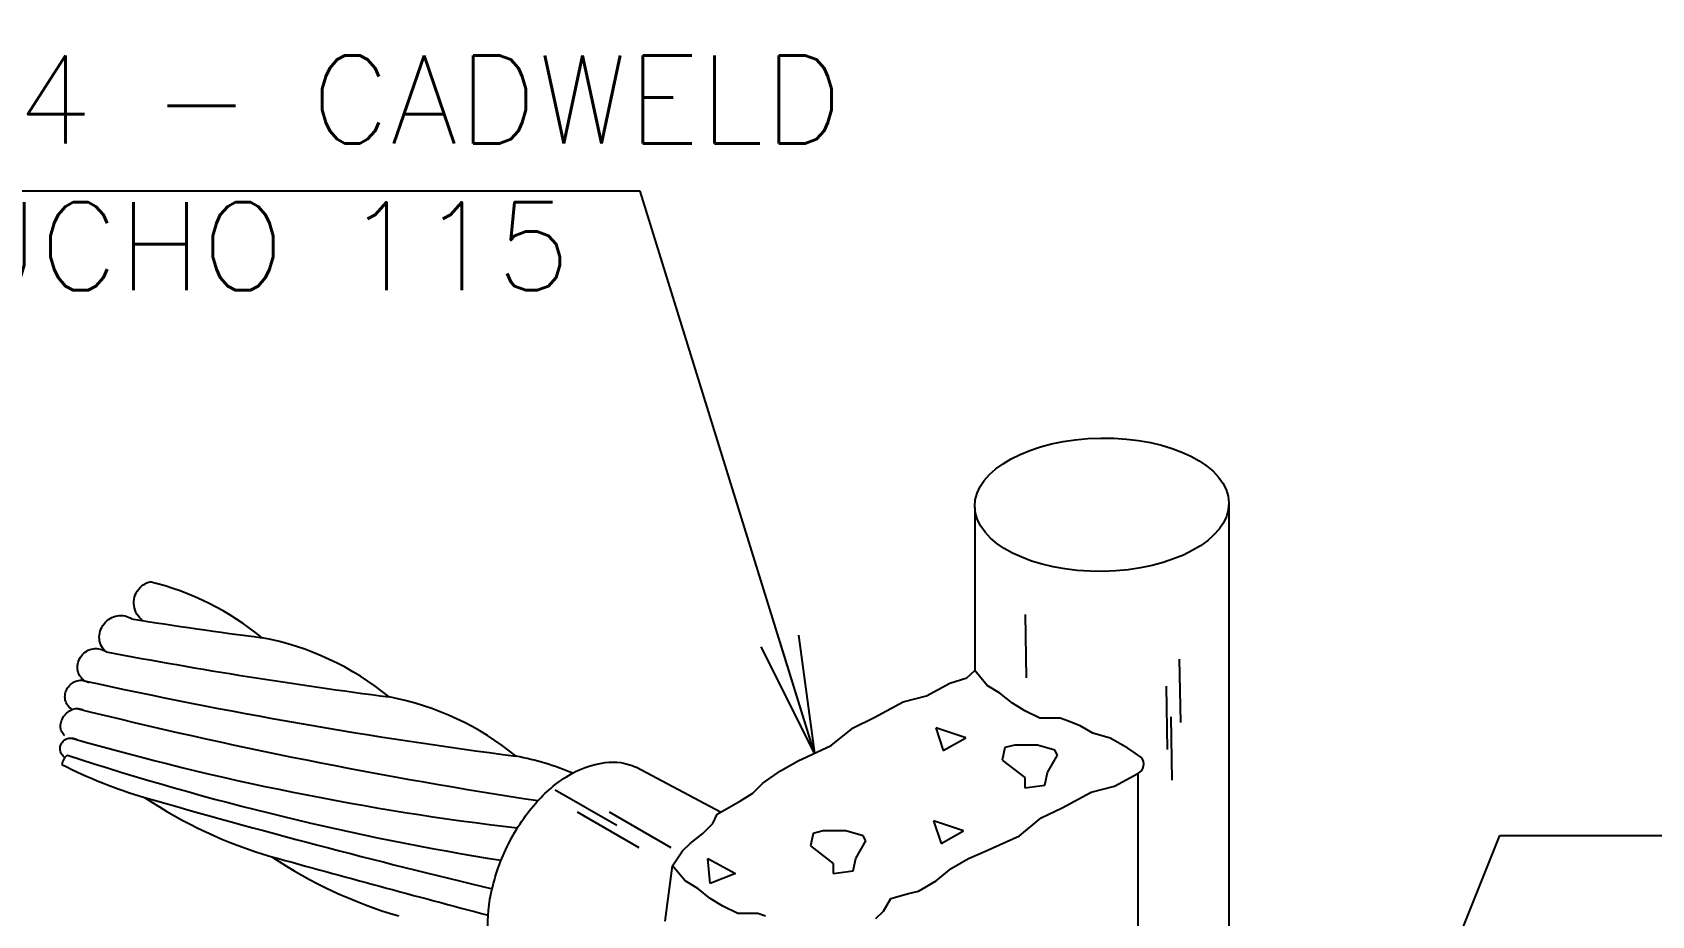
# Model space of a CAD drawing. Header units: millimetres. Extents: x 0 to 114, y 0 to 82.
# Drawn here: x 80.798 to 83.281, y 24.698 to 26.052 of the extents above; entities that cross this region are included whole.
import ezdxf

# ---------------------------------------------------------------- set-up
doc = ezdxf.new("R2010")
doc.units = ezdxf.units.MM
doc.linetypes.add('CENTRO01', pattern=[8, 3, -1, 0, -1, 3])
for name, color, linetype in [('AUXI-1', 1, 'Continuous'), ('AUXI-2', 2, 'Continuous'), ('E-PAR-CENTRO', 7, 'CENTRO01'), ('ELT-NORMO', 2, 'Continuous'), ('NORMO-DET', 2, 'Continuous')]:
    doc.layers.add(name, color=color, linetype=linetype)
doc.styles.add('60-100', font='romans.shx', dxfattribs={"height": 0.16})
doc.dimstyles.new('SETAS75', dxfattribs={"dimtxt": 0.16, "dimasz": 0.15, "dimexe": 0.15, "dimexo": 0, "dimgap": 0.1, "dimtad": 1, "dimzin": 10, "dimdsep": 46, "dimtxsty": '60-100', "dimblk1": 'OPEN', "dimblk2": 'OPEN', "dimsah": 1, "dimcen": 0, "dimclrd": 8, "dimclre": 8, "dimclrt": 7, "dimadec": 0, "dimazin": 0, "dimtfac": 1, "dimtix": 1, "dimtmove": 2, "dimatfit": 3, "dimldrblk": 'OPEN', "dimfxl": 0.15, "dimtolj": 1, "dimtzin": 6, "dimarcsym": 0})

# ---------------------------------------------------------------- blocks, each defined once
blk = doc.blocks.new('_OPEN')
at = {"color": 0, "linetype": 'ByBlock'}
for p, q in [((-1, 0.167), (0, 0)), ((0, 0), (-1, -0.167)), ((0, 0), (-1, 0))]:
    blk.add_line(p, q, dxfattribs=at)
blk = doc.blocks.new('A$C793821C0')
at = {"layer": 'AUXI-1', "color": 252}
for points in [[(-1.2255, 3.4538, -0.096725), (-1.2329, 3.4623, -0.097742), (-1.2366, 3.4728, -0.099216), (-1.2359, 3.484, -0.100283), (-1.231, 3.4938, -0.100283), (-1.2226, 3.501, -0.061382), (-1.2162, 3.5036, -0.097742)], [(-1.2724, 3.414, -0.108346), (-1.2783, 3.4211, -0.102042), (-1.281, 3.4305, -0.094232), (-1.2798, 3.4404, -0.089366), (-1.275, 3.4497, -0.089366), (-1.2672, 3.4567, -0.094232), (-1.2579, 3.4602, -0.102042), (-1.2481, 3.46, -0.108346), (-1.2398, 3.456, -0.108346)], [(-1.3009, 3.3772, -0.104382), (-1.3064, 3.3837, -0.100739), (-1.3089, 3.392, -0.095982), (-1.3081, 3.4008, -0.09287), (-1.3039, 3.4089, -0.09287), (-1.2971, 3.415, -0.095982), (-1.2888, 3.418, -0.100739), (-1.28, 3.4176, -0.104382), (-1.2724, 3.414, -0.104382)], [(-1.316, 3.3403, -0.103042), (-1.3214, 3.3455, -0.100261), (-1.3245, 3.3526, -0.096564), (-1.3246, 3.3603, -0.094103), (-1.3217, 3.3678, -0.094103), (-1.3163, 3.3737, -0.096564), (-1.3093, 3.377, -0.100261), (-1.3015, 3.3775, -0.103042), (-1.2945, 3.3749, -0.103042)], [(-1.304, 3.3801, -0.057478), (-1.3007, 3.3775, -0.100261)], [(-1.3251, 3.307, -0.118585), (-1.329, 3.3118, -0.104671), (-1.3306, 3.3187, -0.089579), (-1.3294, 3.3258, -0.081212), (-1.3256, 3.3328, -0.081212), (-1.3198, 3.3382, -0.089579), (-1.3132, 3.3411, -0.104671), (-1.3061, 3.3413, -0.118585), (-1.3004, 3.3387, -0.118585)], [(-1.3252, 3.2787, -0.094202), (-1.329, 3.283, -0.09661), (-1.3309, 3.2882, -0.100222), (-1.3306, 3.2938, -0.102935), (-1.3282, 3.2986, -0.102935), (-1.3241, 3.3021, -0.100222), (-1.3188, 3.3038, -0.09661), (-1.3132, 3.3033, -0.094202), (-1.3082, 3.3007, -0.094202)]]:
    blk.add_lwpolyline(points, format="xyb", dxfattribs=at)
for centre, radius, start, end in [((-1.3036, 3.1498), 0.3644, 50.7631, 76.1343), ((-0.2401, 9.8268), 6.4488, 261.08233, 262.57873), ((-1.1411, 3.0741), 0.3644, 50.7631, 79.2369), ((-0.0777, 9.7511), 6.4488, 259.32329, 262.57873), ((0.0848, 9.6753), 6.4488, 257.59151, 262.57873), ((-0.9787, 2.9983), 0.3644, 50.7631, 79.2369), ((0.2473, 9.5996), 6.4488, 256.02938, 261.36923), ((-0.3317, 6.7165), 3.5519, 253.9089, 263.2899), ((-1.3122, 3.2683), 0.0167, 124.6108, 173.7023), ((-1.0577, 3.795), 0.5907, 242.6849, 253.7266), ((-0.1948, 6.7171), 3.6152, 251.8389, 260.8835), ((-0.8162, 2.9226), 0.3644, 67.3921, 79.2369), ((1.5322, 12.8032), 9.9638, 253.94594, 256.58702), ((-0.8952, 3.7192), 0.5907, 236.2734, 253.7266), ((-0.7328, 3.6435), 0.5907, 236.2734, 253.7266), ((6.0195, 28.8126), 26.6193, 254.57484, 255.1913)]:
    blk.add_arc(centre, radius, start, end, dxfattribs=at)
at = {"layer": 'AUXI-2', "color": 7}
for p, q in [((0.1624, 3.6042), (0.1624, 2.8654)), ((-0.1624, 3.5985), (-0.1624, 3.3901)), ((-0.0981, 3.4619), (-0.0967, 3.3809)), ((0.099, 3.4048), (0.1004, 3.3238)), ((-0.2241, 3.3578), (-0.1942, 3.3738)), ((-0.1942, 3.3738), (-0.1723, 3.3807)), ((-0.1723, 3.3807), (-0.1624, 3.3902)), ((-0.1463, 3.3709), (-0.1624, 3.3902)), ((-0.254, 3.3499), (-0.2241, 3.3578)), ((-0.1303, 3.3613), (-0.1463, 3.3709)), ((-0.1142, 3.3485), (-0.1303, 3.3613)), ((0.0821, 3.37), (0.0835, 3.289)), ((-0.2909, 3.3299), (-0.254, 3.3499)), ((-0.0982, 3.3388), (-0.1142, 3.3485)), ((-0.079, 3.3292), (-0.0982, 3.3388)), ((-0.3457, 3.2941), (-0.3178, 3.317)), ((-0.3178, 3.317), (-0.2909, 3.3299)), ((-0.1737, 3.304), (-0.2121, 3.3168)), ((-0.2121, 3.3168), (-0.2025, 3.288)), ((-0.0533, 3.3292), (-0.079, 3.3292)), ((-0.0437, 3.326), (-0.0533, 3.3292)), ((-0.0277, 3.3196), (-0.0437, 3.326)), ((-0.0116, 3.31), (-0.0277, 3.3196)), ((0.0882, 3.3309), (0.0896, 3.2499)), ((-0.3881, 3.2749), (-0.3457, 3.2941)), ((-0.2025, 3.288), (-0.1737, 3.304)), ((-0.124, 3.2917), (-0.1272, 3.2757)), ((-0.1112, 3.2949), (-0.124, 3.2917)), ((-0.0823, 3.2949), (-0.1112, 3.2949)), ((-0.0599, 3.2885), (-0.0823, 3.2949)), ((0.0108, 3.3036), (-0.0116, 3.31)), ((0.0332, 3.2908), (0.0108, 3.3036)), ((0.0428, 3.2844), (0.0332, 3.2908)), ((-0.4105, 3.2621), (-0.3881, 3.2749)), ((-0.1272, 3.2757), (-0.0984, 3.2532)), ((-0.0695, 3.2596), (-0.0567, 3.2821)), ((-0.0567, 3.2821), (-0.0599, 3.2885)), ((0.05, 3.2792), (0.0428, 3.2844)), ((-0.4872, 3.2091), (-0.5955, 3.2666)), ((-0.433, 3.2461), (-0.4105, 3.2621)), ((-0.0984, 3.2532), (-0.0984, 3.2404)), ((-0.0727, 3.2436), (-0.0695, 3.2596)), ((0.0163, 3.2425), (0.0462, 3.2584)), ((0.0462, 3.2584), (0.0462, 2.9634)), ((-0.6196, 3.1919), (-0.6984, 3.2374)), ((-0.4618, 3.2237), (-0.4458, 3.2333)), ((-0.4458, 3.2333), (-0.433, 3.2461)), ((-0.0984, 3.2404), (-0.0727, 3.2436)), ((-0.0505, 3.2146), (-0.0136, 3.2345)), ((-0.0136, 3.2345), (0.0163, 3.2425)), ((-0.5912, 3.1636), (-0.67, 3.2091)), ((-0.5503, 3.1636), (-0.6291, 3.2091)), ((-0.4915, 3.2066), (-0.4618, 3.2237)), ((-0.0774, 3.2017), (-0.0505, 3.2146)), ((-0.5099, 3.182), (-0.4971, 3.1948)), ((-0.4971, 3.1948), (-0.4915, 3.2066)), ((-0.215, 3.198), (-0.2054, 3.1692)), ((-0.1765, 3.1852), (-0.215, 3.198)), ((-0.1053, 3.1788), (-0.0774, 3.2017)), ((-0.5356, 3.1596), (-0.5259, 3.1692)), ((-0.5259, 3.1692), (-0.5099, 3.182)), ((-0.3689, 3.182), (-0.3721, 3.166)), ((-0.3721, 3.166), (-0.3432, 3.1436)), ((-0.356, 3.1852), (-0.3689, 3.182)), ((-0.3272, 3.1852), (-0.356, 3.1852)), ((-0.3048, 3.1788), (-0.3272, 3.1852)), ((-0.3144, 3.15), (-0.3015, 3.1724)), ((-0.3015, 3.1724), (-0.3048, 3.1788)), ((-0.2054, 3.1692), (-0.1765, 3.1852)), ((-0.1477, 3.1596), (-0.1053, 3.1788)), ((-0.5484, 3.1405), (-0.5356, 3.1596)), ((-0.5035, 3.15), (-0.4682, 3.1308)), ((-0.5003, 3.118), (-0.5035, 3.15)), ((-0.3176, 3.134), (-0.3144, 3.15)), ((-0.1926, 3.1372), (-0.1701, 3.15)), ((-0.1701, 3.15), (-0.1477, 3.1596)), ((-0.558, 3.0699), (-0.5484, 3.1405)), ((-0.5324, 3.1212), (-0.5484, 3.1405)), ((-0.4682, 3.1308), (-0.5003, 3.118)), ((-0.3432, 3.1436), (-0.3432, 3.1308)), ((-0.3432, 3.1308), (-0.3176, 3.134)), ((-0.2118, 3.1212), (-0.1926, 3.1372)), ((-0.5163, 3.1115), (-0.5324, 3.1212)), ((-0.5003, 3.0987), (-0.5163, 3.1115)), ((-0.2695, 3.0987), (-0.247, 3.1051)), ((-0.247, 3.1051), (-0.2342, 3.1083)), ((-0.2342, 3.1083), (-0.2118, 3.1212)), ((-0.4843, 3.0891), (-0.5003, 3.0987)), ((-0.465, 3.0795), (-0.4843, 3.0891)), ((-0.2791, 3.0827), (-0.2695, 3.0987)), ((-0.4394, 3.0795), (-0.465, 3.0795)), ((-0.4298, 3.0763), (-0.4394, 3.0795)), ((-0.2887, 3.0731), (-0.2791, 3.0827))]:
    blk.add_line(p, q, dxfattribs=at)
blk.add_lwpolyline([(-0.7355, 2.9664, -0.144516), (-0.7651, 2.9925, -0.107176), (-0.783, 3.0421, -0.077736), (-0.7818, 3.0978, -0.064918), (-0.7617, 3.1613, -0.064918), (-0.7259, 3.2176, -0.077736), (-0.684, 3.2544, -0.107176), (-0.6345, 3.2725, -0.144516), (-0.5955, 3.2666, -0.144516)], format="xyb", dxfattribs=at)
blk.add_arc((0.0407, 3.2702), 0.013, 295.0221, 44.1208, dxfattribs=at)
blk.add_ellipse((0, 3.602), major_axis=(0.1624, 0.0023), ratio=0.524735, dxfattribs=at)
at = {"layer": 'E-PAR-CENTRO', "color": 252}
blk.add_line((0, 0), (0, 3.9735), dxfattribs=at)
at = {"layer": 'NORMO-DET', "color": 7, "insert": (-2.7946, 4.1761), "char_height": 0.1125, "width": 2.708519, "attachment_point": 1, "style": '60-100'}
blk.add_mtext('CONEXÃO GYE 16Y4 - CADWELD  GRUPO E -CARTUCHO 115', dxfattribs=at)
at = {"layer": 'ELT-NORMO', "color": 7}
for points in [[(-0.3669, 3.2845), (-0.5898, 4.0028), (-2.8047, 4.0028)], [(0.3465, 2.7733), (0.5085, 3.1791), (2.8941, 3.1791)]]:
    blk.add_leader(points, dimstyle='SETAS75', override={"dimclrd": 8}, dxfattribs=at)

msp = doc.modelspace()

# ---------------------------------------------------------------- block references
at = {"color": 7, "xscale": 1.199999999999999, "yscale": 1.199999999999999, "zscale": 1.199999999999999}
msp.add_blockref('A$C793821C0', (82.4381, 21.0052), dxfattribs=at)

doc.saveas('drawing.dxf')
